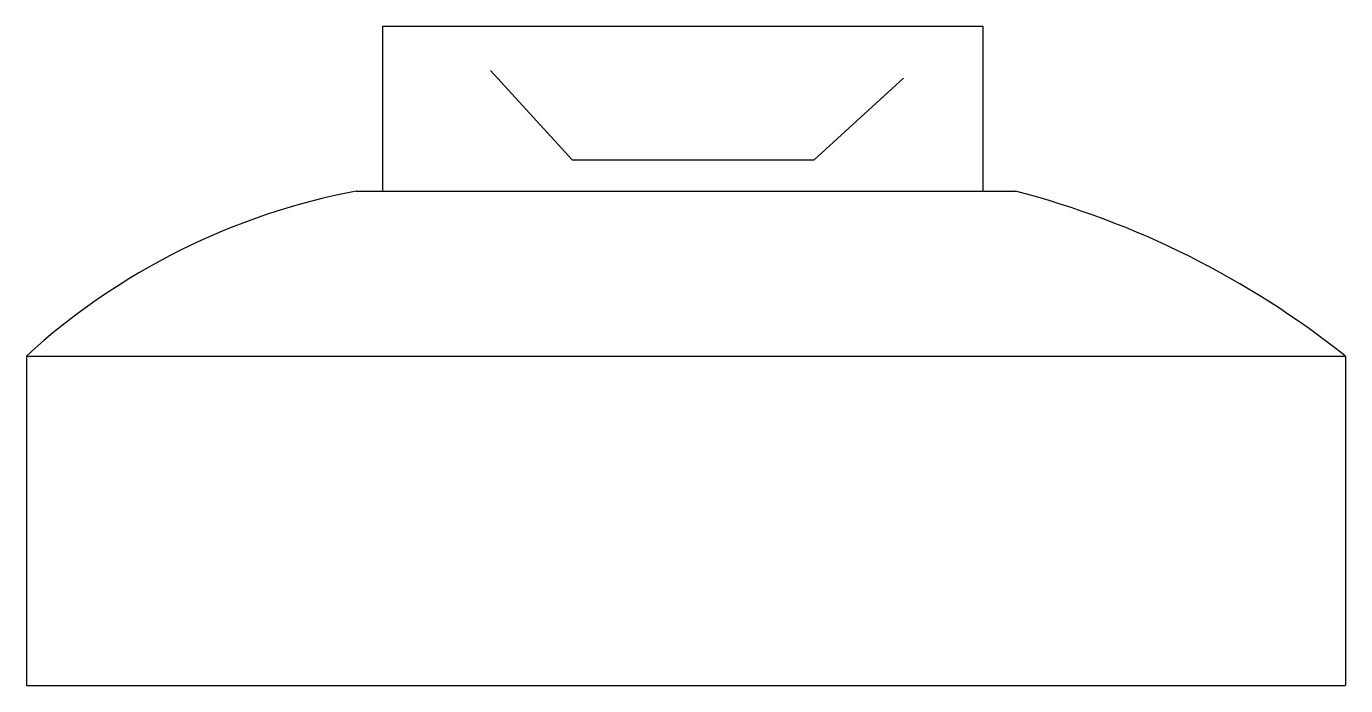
# Model space of a CAD drawing. Header units: millimetres. Extents: x 15721 to 15725, y 24055 to 24057.
import ezdxf

# ---------------------------------------------------------------- set-up
doc = ezdxf.new("R2010")
doc.units = ezdxf.units.MM
doc.layers.add('EvSwitch', color=7, linetype='Continuous')

# ---------------------------------------------------------------- blocks, each defined once
blk = doc.blocks.new('EvSwitch')
at = {"layer": 'EvSwitch'}
for p, q in [((0.9017, 2), (-0.9199, 2)), ((-0.9199, 2), (-0.9199, 1.5)), ((0.9017, 1.5), (0.9017, 2)), ((-0.5924, 1.8661), (-0.3445, 1.5953)), ((0.3892, 1.5953), (0.66, 1.8432)), ((-0.3445, 1.5953), (0.3892, 1.5953)), ((-1, 1.5), (1, 1.5)), ((-2, 1), (2, 1)), ((-2, 1), (-2, 0)), ((2.0014, 1), (2.0014, 0)), ((-2, 0), (2, 0))]:
    blk.add_line(p, q, dxfattribs=at)
for centre, radius, start, end in [((-0.6212, -0.5076), 2.043, 100.685, 132.4451), ((0.3256, -1.0989), 2.685, 51.418, 75.4519)]:
    blk.add_arc(centre, radius, start, end, dxfattribs=at)

msp = doc.modelspace()

# ---------------------------------------------------------------- block references
at = {"layer": 'EvSwitch'}
msp.add_blockref('EvSwitch', (15723, 24055), dxfattribs=at)

doc.saveas('drawing.dxf')
